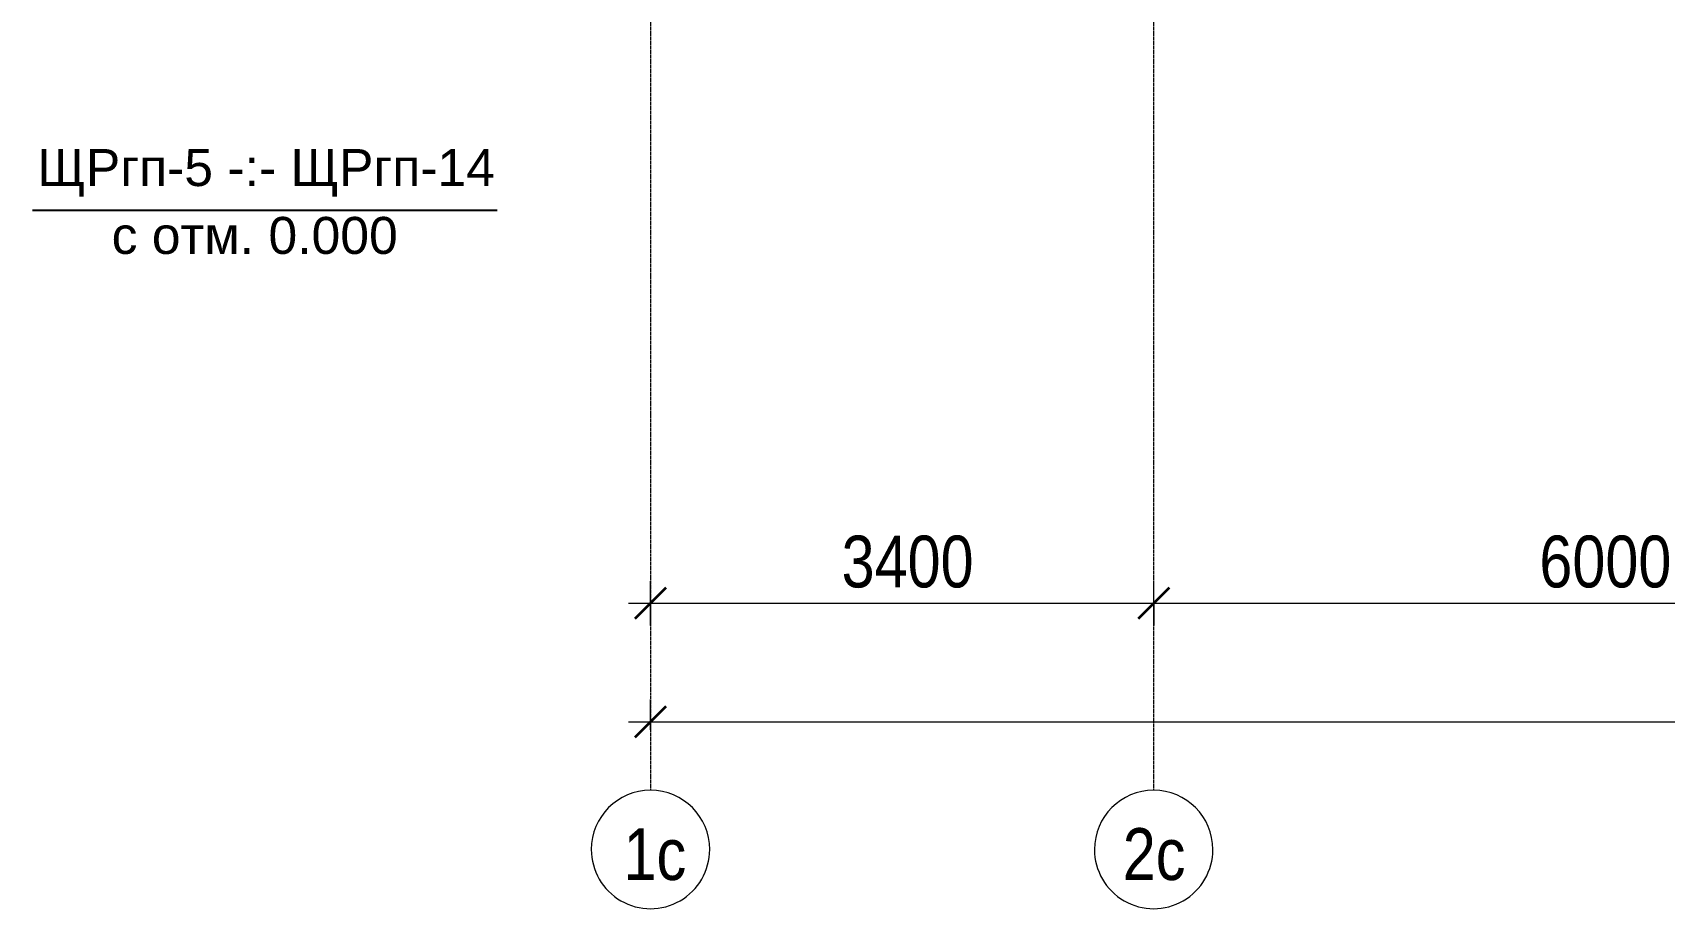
# Model space of a CAD drawing. Header units: metres. Extents: x 3659 to 143627, y -64119 to 51337.
# Drawn here: x 28488 to 39514, y -64119 to -58183 of the extents above; entities that cross this region are included whole.
import ezdxf

# ---------------------------------------------------------------- set-up
doc = ezdxf.new("R2010")
doc.units = ezdxf.units.M
doc.linetypes.add('ADSK_Линия сетки', pattern=[21, 12, -3, 3, -3])
for name, color, linetype, lineweight in [('A-ANNO-DIMS', 7, 'Continuous', 9), ('A-ANNO-DIMS-100', 7, 'Continuous', 9), ('nadpisi', 84, 'Continuous', 13), ('S-GRID', 7, 'Continuous', 9), ('S-GRID-IDEN', 7, 'Continuous', 9), ('ЭЛ', 250, 'Continuous', 50)]:
    doc.layers.add(name, color=color, linetype=linetype, lineweight=lineweight)
doc.styles.add('Arial', font='arial.ttf', dxfattribs={"width": 0.8, "height": 2.5})
doc.styles.add('GOST Common_I', font='ARIALN.TTF', dxfattribs={"height": 350})
doc.dimstyles.new('ADSK_Основной_3_5', dxfattribs={"dimscale": 304.8, "dimtxt": 352.000249, "dimasz": 0.695866, "dimexe": 0.492126, "dimexo": 0.984252, "dimgap": 0, "dimtad": 1, "dimdec": 3, "dimrnd": 0.001, "dimdsep": 46, "dimtxsty": 'GOST Common_I', "dimblk1": 'OBLIQUE', "dimblk2": 'OBLIQUE', "dimsah": 1, "dimcen": 0.09, "dimdle": 0.492126, "dimazin": 0, "dimtfac": 1, "dimtdec": 4, "dimtix": 1, "dimtmove": 0, "dimatfit": 3, "dimfxl": 1, "dimtvp": 1, "dimtolj": 1, "dimtzin": 0, "dimarcsym": 2})

# ---------------------------------------------------------------- blocks, each defined once
blk = doc.blocks.new('Ось сетки - D8-1256827-2 этаж')
at = {"layer": 'S-GRID-IDEN'}
for start, end in [(360, 180), (180, 360)]:
    blk.add_arc((0, 0), 4, start, end, dxfattribs=at)
blk = doc.blocks.new('DIMBLOCK1-2 этаж')
at = {"layer": 'A-ANNO-DIMS-100', "transparency": 16777216}
for p, q in [((32663, -62188), (32663, -61888)), ((36063, -62188), (36063, -61888)), ((32513, -62038), (36063, -62038)), ((32663, -62038), (32663, -62188)), ((36063, -62038), (36063, -62188))]:
    blk.add_line(p, q, dxfattribs=at)
at = {"layer": 'A-ANNO-DIMS-100', "lineweight": 35, "transparency": 16777216}
for p, q in [((32663, -62038), (32769, -61932)), ((36063, -62038), (36169, -61932)), ((32663, -62038), (32557, -62144)), ((36063, -62038), (35957, -62144))]:
    blk.add_line(p, q, dxfattribs=at)
at = {"layer": 'A-ANNO-DIMS-100', "color": 0, "transparency": 16777216, "insert": (33954, -61581), "char_height": 350, "width": 980.83, "attachment_point": 1, "line_spacing_factor": 1.022761, "style": 'GOST Common_I'}
blk.add_mtext('3400', dxfattribs=at)
blk = doc.blocks.new('_Oblique')
at = {"color": 0, "linetype": 'ByBlock', "lineweight": -2}
blk.add_line((-0.5, -0.5), (0.5, 0.5), dxfattribs=at)
blk = doc.blocks.new('DIMBLOCK2-2 этаж')
at = {"layer": 'A-ANNO-DIMS-100', "transparency": 16777216}
for p, q in [((36063, -62188), (36063, -61888)), ((42063, -62188), (42063, -61888)), ((36063, -62038), (42063, -62038)), ((36063, -62038), (36063, -62188)), ((42063, -62038), (42063, -62188))]:
    blk.add_line(p, q, dxfattribs=at)
at = {"layer": 'A-ANNO-DIMS-100', "lineweight": 35, "transparency": 16777216}
for p, q in [((36063, -62038), (36169, -61932)), ((42063, -62038), (42169, -61932)), ((36063, -62038), (35957, -62144)), ((42063, -62038), (41957, -62144))]:
    blk.add_line(p, q, dxfattribs=at)
at = {"layer": 'A-ANNO-DIMS-100', "color": 0, "transparency": 16777216, "insert": (38669, -61581), "char_height": 350, "width": 945.03, "attachment_point": 1, "line_spacing_factor": 1.022761, "style": 'GOST Common_I'}
blk.add_mtext('6000', dxfattribs=at)
blk = doc.blocks.new('DIMBLOCK15-2 этаж')
at = {"layer": 'A-ANNO-DIMS-100', "transparency": 16777216}
for p, q in [((32663, -62894), (32663, -62688)), ((87463, -62894), (87463, -62688)), ((32513, -62838), (87613, -62838)), ((32663, -62838), (32663, -62894)), ((87463, -62838), (87463, -62894))]:
    blk.add_line(p, q, dxfattribs=at)
at = {"layer": 'A-ANNO-DIMS-100', "lineweight": 35, "transparency": 16777216}
for p, q in [((32663, -62838), (32769, -62732)), ((87463, -62838), (87569, -62732)), ((32663, -62838), (32557, -62944)), ((87463, -62838), (87357, -62944))]:
    blk.add_line(p, q, dxfattribs=at)
at = {"layer": 'A-ANNO-DIMS-100', "color": 0, "transparency": 16777216, "insert": (59556, -62381), "char_height": 350, "width": 1217.09, "attachment_point": 1, "line_spacing_factor": 1.022761, "style": 'GOST Common_I'}
blk.add_mtext('54800', dxfattribs=at)

msp = doc.modelspace()

# ---------------------------------------------------------------- linework, layer by layer
at = {"layer": 'S-GRID', "linetype": 'ADSK_Линия сетки'}
for p, q in [((32662.6532, -39335.6443), (32662.6532, -63301.3643)), ((36062.6532, -39335.6443), (36062.6532, -63301.3643))]:
    msp.add_line(p, q, dxfattribs=at)
at = {"layer": 'ЭЛ', "color": 7, "lineweight": 25}
msp.add_line((31626.3082, -59384.6192), (28487.5458, -59384.6192), dxfattribs=at)
msp.add_line((31626.3082, -59384.6192), (28487.5458, -59384.6192), dxfattribs=at)
msp.add_lwpolyline([(37112.6532, -49970.6443, 0, 0, 0), (36024.5721, -51841.6194, 150, 0, 0), (36225.7733, -51500.5325, 0, 0, 0), (31626.3082, -59384.6192, 0, 0, 0)], format="xyseb", dxfattribs=at)

# ---------------------------------------------------------------- block references
at = {"layer": 'S-GRID-IDEN', "xscale": 99.99999999999993, "yscale": 99.99999999999993, "zscale": 99.99999999999993, "rotation": 180}
for p in [(32662.6532, -63701.3643), (36062.6532, -63701.3643)]:
    msp.add_blockref('Ось сетки - D8-1256827-2 этаж', p, dxfattribs=at)

# ---------------------------------------------------------------- texts
at = {"layer": 'nadpisi', "color": 7, "style": 'Arial'}
for s, p in [('ЩРгп-5 -:- ЩРгп-14', (28519.393, -59219.493)), ('ЩРгп-5 -:- ЩРгп-14', (28519.393, -59219.493)), ('с отм. 0.000', (29021.2283, -59677.9363)), ('с отм. 0.000', (29021.2283, -59677.9363))]:
    msp.add_text(s, height=250, dxfattribs=at).set_placement(p)
at = {"layer": 'S-GRID-IDEN', "char_height": 350, "attachment_point": 1, "style": 'GOST Common_I'}
for s, insert, width in [('1с', (32480.3192, -63557.5005), 391.2235), ('2с', (35853.9192, -63557.5005), 455.3585)]:
    msp.add_mtext(s, dxfattribs=dict(at, insert=insert, width=width))

# ---------------------------------------------------------------- dimensions: what is measured, and where the dimension line sits
at = {"layer": 'A-ANNO-DIMS'}
for base, p1, p2, override, picture, middle in [((36062.6532, -62037.9522), (32662.6532, -61887.9749), (36062.6532, -61887.9749), {"dimpost": '<>', "dimfxl": 3400}, 'DIMBLOCK1-2 этаж', (34362.6532, -61862.9522)), ((42062.6532, -62037.9522), (36062.6532, -61887.9749), (42062.6532, -61887.9749), {"dimpost": '<>', "dimfxl": 6000}, 'DIMBLOCK2-2 этаж', (39062.6532, -61862.9522)), ((87462.6532, -62837.9522), (32662.6532, -62593.647), (87462.6532, -62593.647), {"dimpost": '<>', "dimfxl": 54800}, 'DIMBLOCK15-2 этаж', (60062.6532, -62662.9522))]:
    dim = msp.add_linear_dim(base=base, p1=p1, p2=p2, dimstyle='ADSK_Основной_3_5', override=override, dxfattribs=at)
    dim.commit()
    dim.dimension.update_dxf_attribs({"geometry": picture, "text_midpoint": middle})

doc.saveas('drawing.dxf')
